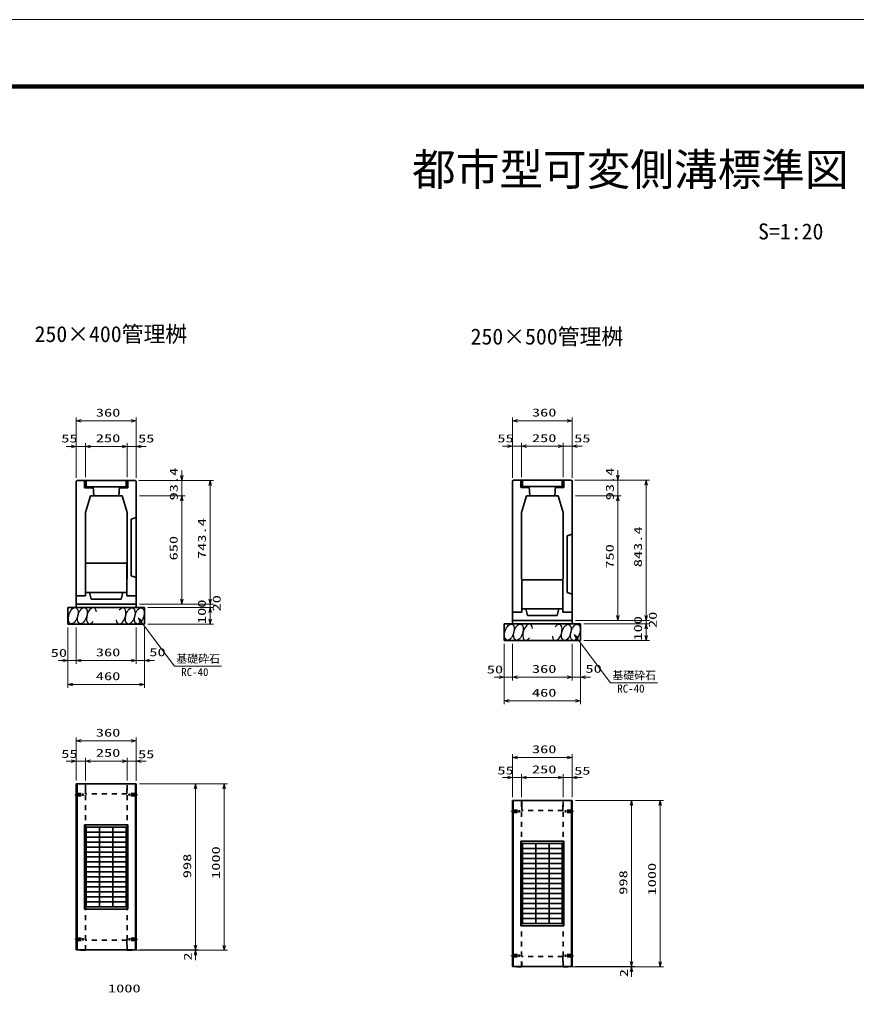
# Model space of a CAD drawing. Units: millimetres on the paper. Extents: x 0 to 841, y 0 to 594.
# Drawn here: x 230.5 to 482.1, y 301.6 to 594 of the extents above; entities that cross this region are included whole.
import ezdxf
from ezdxf.enums import TextEntityAlignment as Align

# ---------------------------------------------------------------- set-up
doc = ezdxf.new("R2010")
doc.units = ezdxf.units.MM
doc.linetypes.add('USER2', pattern=[18.5, 12, -1.5, 3.5, -1.5])
doc.linetypes.add('USER3', pattern=[3, 1.5, -1.5])
for name, color, linetype, lineweight in [('D-BMK（構造物基準線）', 2, 'USER2', 18), ('D-STR-DIM（寸法）', 7, 'Continuous', 13), ('D-STR-HTXT(基礎砕石-旗)', 7, 'Continuous', 13), ('D-STR-STRF(グリ)', 7, 'Continuous', 25), ('D-STR（構造物）', 1, 'Continuous', 35), ('D-TTL-LINE（区切線）', 7, 'Continuous', 18), ('D-TTL（外枠）', 2, 'Continuous', 140)]:
    doc.layers.add(name, color=color, linetype=linetype, lineweight=lineweight)
doc.layers.add('D-STR-DIM（寸法）2', color=7, linetype='Continuous')
doc.layers.add('D-STR-TXT(文字)', color=7, linetype='Continuous')
doc.styles.add('ＭＳ ゴシック', font='')
doc.styles.get('ＭＳ ゴシック').set_extended_font_data('MS Gothic')

# ---------------------------------------------------------------- blocks, each defined once
blk = doc.blocks.new('_Open30')
at = {"color": 7, "linetype": 'Continuous', "lineweight": 13}
for p, q in [((-1, 0.2679), (0, 0)), ((0, 0), (-1, -0.2679)), ((0, 0), (-1, 0))]:
    blk.add_line(p, q, dxfattribs=at)

msp = doc.modelspace()

# ---------------------------------------------------------------- linework, layer by layer
at = {"layer": 'D-BMK（構造物基準線）'}
for p, q in [((247.095, 360.988), (249.945, 360.988)), ((266.019, 360.988), (263.17, 360.988)), ((378.199, 356.018), (381.048, 356.018)), ((397.123, 356.018), (394.273, 356.018)), ((247.095, 317.588), (249.945, 317.588)), ((266.019, 317.588), (263.17, 317.588)), ((378.199, 312.618), (381.048, 312.618)), ((397.123, 312.618), (394.273, 312.618))]:
    msp.add_line(p, q, dxfattribs=at)
at = {"layer": 'D-STR-DIM（寸法）'}
for p, q in [((247.557, 466.169), (247.557, 474.377)), ((265.558, 466.686), (265.558, 474.377)), ((378.661, 466.198), (378.661, 474.406)), ((396.661, 466.716), (396.661, 474.406)), ((249.057, 473.377), (264.058, 473.377)), ((380.161, 473.406), (395.161, 473.406)), ((246.057, 465.686), (244.557, 465.686)), ((247.557, 456.223), (247.557, 466.686)), ((247.557, 465.686), (250.307, 465.686)), ((250.307, 456.418), (250.307, 466.686)), ((250.307, 456.418), (250.307, 466.686)), ((251.807, 465.686), (253.307, 465.686)), ((251.807, 465.686), (261.308, 465.686)), ((261.308, 465.686), (259.808, 465.686)), ((262.808, 456.418), (262.808, 466.686)), ((262.808, 456.418), (262.808, 466.686)), ((262.808, 465.686), (265.558, 465.686)), ((265.558, 456.223), (265.558, 466.686)), ((267.058, 465.686), (268.558, 465.686)), ((377.161, 465.716), (375.661, 465.716)), ((378.661, 456.252), (378.661, 466.716)), ((378.661, 465.716), (381.411, 465.716)), ((381.411, 456.447), (381.411, 466.716)), ((381.411, 456.447), (381.411, 466.716)), ((382.911, 465.716), (384.411, 465.716)), ((382.911, 465.716), (392.411, 465.716)), ((392.411, 465.716), (390.911, 465.716)), ((393.911, 456.447), (393.911, 466.716)), ((393.911, 456.447), (393.911, 466.716)), ((393.911, 465.716), (396.661, 465.716)), ((396.661, 456.252), (396.661, 466.716)), ((398.161, 465.716), (399.661, 465.716)), ((279.262, 456.968), (279.262, 458.468)), ((410.366, 456.998), (410.366, 458.498)), ((266.307, 455.468), (288.76, 455.468)), ((266.307, 455.468), (280.262, 455.468)), ((279.262, 450.798), (279.262, 455.468)), ((287.76, 419.798), (287.76, 453.968)), ((397.411, 455.498), (419.864, 455.498)), ((397.411, 455.498), (411.366, 455.498)), ((410.366, 450.828), (410.366, 455.498)), ((418.864, 414.828), (418.864, 453.998)), ((266.557, 450.798), (280.262, 450.798)), ((266.557, 450.798), (280.262, 450.798)), ((397.661, 450.828), (411.366, 450.828)), ((397.661, 450.828), (411.366, 450.828)), ((279.262, 419.798), (279.262, 449.298)), ((279.262, 449.298), (279.262, 447.798)), ((410.366, 414.828), (410.366, 449.328)), ((410.366, 449.328), (410.366, 447.828)), ((287.76, 419.798), (287.76, 421.298)), ((266.557, 418.298), (288.76, 418.298)), ((266.557, 418.298), (280.262, 418.298)), ((266.557, 418.298), (288.76, 418.298)), ((287.76, 417.298), (287.76, 418.298)), ((269.057, 417.298), (288.76, 417.298)), ((269.057, 417.298), (288.76, 417.298)), ((287.76, 413.798), (287.76, 415.798)), ((287.76, 415.798), (287.76, 414.298)), ((418.864, 414.828), (418.864, 416.328)), ((397.661, 413.328), (419.864, 413.328)), ((397.661, 413.328), (411.366, 413.328)), ((397.661, 413.328), (419.864, 413.328)), ((418.864, 412.328), (418.864, 413.328)), ((245.057, 411.298), (245.057, 400.331)), ((245.057, 410.298), (245.057, 393.174)), ((247.557, 411.298), (247.557, 400.331)), ((247.557, 410.298), (247.557, 400.331)), ((265.557, 411.298), (265.557, 400.331)), ((265.557, 410.298), (265.557, 400.331)), ((268.057, 411.298), (268.057, 400.331)), ((268.057, 410.298), (268.057, 393.174)), ((269.057, 412.298), (288.76, 412.298)), ((400.161, 412.328), (419.864, 412.328)), ((400.161, 412.328), (419.864, 412.328)), ((418.864, 408.828), (418.864, 410.828)), ((418.864, 410.828), (418.864, 409.328)), ((400.161, 407.328), (419.864, 407.328)), ((376.161, 406.328), (376.161, 395.361)), ((376.161, 405.328), (376.161, 388.203)), ((378.661, 406.328), (378.661, 395.361)), ((378.661, 405.328), (378.661, 395.361)), ((396.661, 406.328), (396.661, 395.361)), ((396.661, 405.328), (396.661, 395.361)), ((399.161, 406.328), (399.161, 395.361)), ((399.161, 405.328), (399.161, 388.203)), ((243.557, 401.331), (242.057, 401.331)), ((245.057, 401.331), (247.557, 401.331)), ((249.057, 401.331), (250.557, 401.331)), ((249.057, 401.331), (264.057, 401.331)), ((264.057, 401.331), (262.557, 401.331)), ((265.557, 401.331), (268.057, 401.331)), ((269.557, 401.331), (271.057, 401.331)), ((374.661, 396.361), (373.161, 396.361)), ((376.161, 396.361), (378.661, 396.361)), ((380.161, 396.361), (381.661, 396.361)), ((380.161, 396.361), (395.161, 396.361)), ((395.161, 396.361), (393.661, 396.361)), ((396.661, 396.361), (399.161, 396.361)), ((400.661, 396.361), (402.161, 396.361)), ((246.557, 394.174), (266.557, 394.174)), ((377.661, 389.203), (397.661, 389.203)), ((247.557, 372.135), (247.557, 378.185)), ((265.557, 372.165), (265.557, 378.185)), ((249.057, 377.185), (264.057, 377.185)), ((247.557, 365.238), (247.557, 372.135)), ((250.307, 365.29), (250.307, 372.135)), ((250.307, 365.238), (250.307, 372.135)), ((262.807, 365.238), (262.807, 372.135)), ((262.807, 365.275), (262.807, 372.135)), ((265.557, 365.208), (265.557, 372.135)), ((378.661, 367.164), (378.661, 373.214)), ((380.161, 372.214), (395.161, 372.214)), ((396.661, 367.194), (396.661, 373.214)), ((246.057, 371.135), (244.557, 371.135)), ((247.557, 371.135), (250.307, 371.135)), ((251.807, 371.135), (253.307, 371.135)), ((251.807, 371.135), (261.307, 371.135)), ((261.307, 371.135), (259.807, 371.135)), ((262.807, 371.135), (265.557, 371.135)), ((267.057, 371.135), (268.557, 371.135)), ((377.161, 366.164), (375.661, 366.164)), ((378.661, 360.268), (378.661, 367.164)), ((378.661, 366.164), (381.411, 366.164)), ((381.411, 360.319), (381.411, 367.164)), ((381.411, 360.268), (381.411, 367.164)), ((382.911, 366.164), (384.411, 366.164)), ((382.911, 366.164), (392.411, 366.164)), ((392.411, 366.164), (390.911, 366.164)), ((393.911, 360.268), (393.911, 367.164)), ((393.911, 360.304), (393.911, 367.164)), ((393.911, 366.164), (396.661, 366.164)), ((396.661, 360.237), (396.661, 367.164)), ((398.161, 366.164), (399.661, 366.164)), ((266.557, 364.238), (284.346, 364.238)), ((283.346, 315.838), (283.346, 362.738)), ((284.346, 364.238), (292.986, 364.238)), ((291.986, 315.738), (291.986, 362.738)), ((397.661, 359.268), (415.45, 359.268)), ((414.45, 310.868), (414.45, 357.768)), ((415.45, 359.268), (424.089, 359.268)), ((423.089, 310.768), (423.089, 357.768)), ((283.346, 315.838), (283.346, 317.338)), ((265.307, 314.238), (284.346, 314.238)), ((266.557, 314.338), (284.346, 314.338)), ((266.557, 314.338), (284.346, 314.338)), ((281.909, 314.238), (292.986, 314.238)), ((283.346, 314.338), (283.346, 314.238)), ((283.346, 312.738), (283.346, 311.238)), ((414.45, 310.868), (414.45, 312.368)), ((396.411, 309.268), (415.45, 309.268)), ((397.661, 309.368), (415.45, 309.368)), ((397.661, 309.368), (415.45, 309.368)), ((413.012, 309.268), (424.089, 309.268)), ((414.45, 309.368), (414.45, 309.268)), ((414.45, 307.768), (414.45, 306.268))]:
    msp.add_line(p, q, dxfattribs=at)
at = {"layer": 'D-STR-HTXT(基礎砕石-旗)'}
for points in [[(291.179, 399.601), (277.075, 399.601), (267.072, 412.927)], [(422.283, 394.631), (408.179, 394.631), (398.175, 407.957)]]:
    msp.add_lwpolyline(points, dxfattribs=at)
at = {"layer": 'D-STR-STRF(グリ)'}
for centre, major_axis in [((246.652, 414.822), (0.79, 2.421)), ((249.373, 414.822), (0.79, 2.421)), ((263.762, 414.741), (-0.771, -2.427)), ((266.483, 414.762), (-0.771, -2.427)), ((377.755, 409.851), (0.79, 2.421)), ((380.477, 409.851), (0.79, 2.421)), ((394.865, 409.77), (-0.771, -2.427)), ((397.586, 409.792), (-0.771, -2.427))]:
    msp.add_ellipse(centre, major_axis=major_axis, ratio=0.5139, dxfattribs=at)
for centre, major_axis in [((252.114, 414.822), (0.79, 2.421)), ((261.021, 414.719), (-0.771, -2.427)), ((383.217, 409.851), (0.79, 2.421)), ((392.125, 409.749), (-0.771, -2.427))]:
    msp.add_ellipse(centre, major_axis=major_axis, ratio=0.5139, start_param=5.3575563, end_param=10.3750652, dxfattribs=at)
at = {"layer": 'D-STR（構造物）'}
for p, q in [((247.557, 455.223), (247.808, 455.468)), ((247.557, 455.223), (247.557, 417.298)), ((265.307, 455.468), (247.808, 455.468)), ((250.057, 453.268), (250.057, 455.468)), ((250.357, 453.568), (250.357, 455.468)), ((252.557, 453.568), (250.357, 453.568)), ((250.557, 455.468), (250.557, 453.568)), ((262.557, 453.568), (250.557, 453.568)), ((252.557, 453.268), (252.557, 453.568)), ((252.607, 453.568), (252.807, 450.798)), ((260.507, 453.568), (260.307, 450.798)), ((260.557, 453.568), (262.757, 453.568)), ((260.557, 453.268), (260.557, 453.568)), ((262.557, 455.468), (262.557, 453.568)), ((262.757, 453.568), (262.757, 455.468)), ((263.057, 453.268), (263.057, 455.468)), ((265.307, 455.468), (265.557, 455.223)), ((265.557, 455.223), (265.557, 417.298)), ((378.661, 455.252), (378.911, 455.498)), ((378.661, 455.252), (378.661, 412.328)), ((396.411, 455.498), (378.911, 455.498)), ((381.161, 453.298), (381.161, 455.498)), ((383.661, 453.298), (381.161, 453.298)), ((381.461, 453.598), (381.461, 455.498)), ((383.661, 453.598), (381.461, 453.598)), ((381.661, 455.498), (381.661, 453.598)), ((393.661, 453.598), (381.661, 453.598)), ((383.661, 453.298), (383.661, 453.598)), ((383.711, 453.598), (383.911, 450.828)), ((391.611, 453.598), (391.411, 450.828)), ((391.661, 453.598), (393.861, 453.598)), ((391.661, 453.298), (391.661, 453.598)), ((391.661, 453.298), (394.161, 453.298)), ((393.661, 455.498), (393.661, 453.598)), ((393.861, 453.598), (393.861, 455.498)), ((394.161, 453.298), (394.161, 455.498)), ((396.411, 455.498), (396.661, 455.253)), ((396.661, 455.253), (396.661, 412.328)), ((252.557, 453.268), (250.057, 453.268)), ((250.307, 445.798), (251.807, 450.798)), ((261.307, 450.798), (251.807, 450.798)), ((260.557, 453.268), (263.057, 453.268)), ((262.807, 445.798), (261.307, 450.798)), ((381.411, 445.828), (382.911, 450.828)), ((392.411, 450.828), (382.911, 450.828)), ((393.911, 445.828), (392.411, 450.828)), ((250.307, 445.798), (250.307, 425.798)), ((262.807, 445.798), (262.807, 425.798)), ((381.411, 445.828), (381.411, 425.828)), ((393.911, 445.828), (393.911, 425.828)), ((264.057, 443.798), (265.557, 444.298)), ((264.057, 443.798), (264.057, 426.798)), ((395.161, 438.828), (396.661, 439.328)), ((395.161, 438.828), (395.161, 421.828)), ((250.357, 430.548), (262.757, 430.548)), ((250.357, 430.548), (250.357, 420.798)), ((262.757, 430.548), (262.757, 420.798)), ((264.057, 426.798), (265.557, 426.298)), ((381.461, 425.578), (393.861, 425.578)), ((381.461, 425.578), (381.461, 415.828)), ((393.861, 425.578), (393.861, 415.828)), ((262.757, 421.798), (250.357, 421.798)), ((252.057, 419.798), (251.557, 421.798)), ((261.057, 419.798), (261.557, 421.798)), ((395.161, 421.828), (396.661, 421.328)), ((247.557, 420.798), (250.357, 420.798)), ((247.557, 418.298), (265.557, 418.298)), ((261.057, 419.798), (252.057, 419.798)), ((262.757, 420.798), (265.557, 420.798)), ((245.057, 417.298), (268.057, 417.298)), ((245.057, 417.298), (245.057, 412.298)), ((268.057, 417.298), (268.057, 412.298)), ((378.661, 415.828), (381.461, 415.828)), ((393.861, 416.828), (381.461, 416.828)), ((383.161, 414.828), (382.661, 416.828)), ((392.161, 414.828), (392.661, 416.828)), ((393.861, 415.828), (396.661, 415.828)), ((378.661, 413.328), (396.661, 413.328)), ((392.161, 414.828), (383.161, 414.828)), ((245.057, 412.298), (268.057, 412.298)), ((376.161, 412.328), (399.161, 412.328)), ((376.161, 412.328), (376.161, 407.328)), ((399.161, 412.328), (399.161, 407.328)), ((376.161, 407.328), (399.161, 407.328)), ((247.557, 314.338), (247.557, 364.238)), ((265.557, 364.238), (247.557, 364.238)), ((247.807, 314.338), (247.807, 364.238)), ((250.357, 364.238), (250.357, 361.238)), ((265.307, 314.338), (265.307, 364.238)), ((265.557, 314.338), (265.557, 364.238)), ((378.661, 309.368), (378.661, 359.268)), ((396.661, 359.268), (378.661, 359.268)), ((378.911, 309.368), (378.911, 359.268)), ((381.461, 359.268), (381.461, 356.268)), ((396.411, 309.368), (396.411, 359.268)), ((396.661, 309.368), (396.661, 359.268)), ((250.057, 326.588), (250.057, 351.988)), ((250.057, 351.988), (263.057, 351.988)), ((250.557, 327.288), (250.557, 351.288)), ((250.557, 351.288), (262.557, 351.288)), ((254.557, 327.288), (254.557, 351.288)), ((258.557, 327.288), (258.557, 351.288)), ((262.557, 327.288), (262.557, 351.288)), ((263.057, 326.588), (263.057, 351.988)), ((250.557, 349.788), (262.557, 349.788)), ((250.557, 348.288), (262.557, 348.288)), ((250.557, 346.788), (262.557, 346.788)), ((250.557, 345.288), (262.557, 345.288)), ((381.161, 321.618), (381.161, 347.018)), ((381.161, 347.018), (394.161, 347.018)), ((381.661, 322.318), (381.661, 346.318)), ((381.661, 346.318), (393.661, 346.318)), ((385.661, 322.318), (385.661, 346.318)), ((389.661, 322.318), (389.661, 346.318)), ((393.661, 322.318), (393.661, 346.318)), ((394.161, 321.618), (394.161, 347.018)), ((250.557, 343.788), (262.557, 343.788)), ((250.557, 342.288), (262.557, 342.288)), ((381.661, 344.818), (393.661, 344.818)), ((381.661, 343.318), (393.661, 343.318)), ((250.557, 340.788), (262.557, 340.788)), ((250.557, 339.288), (262.557, 339.288)), ((381.661, 341.818), (393.661, 341.818)), ((381.661, 340.318), (393.661, 340.318)), ((250.557, 337.788), (262.557, 337.788)), ((381.661, 338.818), (393.661, 338.818)), ((381.661, 337.318), (393.661, 337.318)), ((250.557, 336.288), (262.557, 336.288)), ((250.557, 334.788), (262.557, 334.788)), ((381.661, 335.818), (393.661, 335.818)), ((381.661, 334.318), (393.661, 334.318)), ((250.557, 333.288), (262.557, 333.288)), ((250.557, 331.788), (262.557, 331.788)), ((381.661, 332.818), (393.661, 332.818)), ((381.661, 331.318), (393.661, 331.318)), ((250.557, 330.288), (262.557, 330.288)), ((250.557, 328.788), (262.557, 328.788)), ((381.661, 329.818), (393.661, 329.818)), ((381.661, 328.318), (393.661, 328.318)), ((250.057, 326.588), (263.057, 326.588)), ((250.557, 327.288), (262.557, 327.288)), ((381.661, 326.818), (393.661, 326.818)), ((381.661, 325.318), (393.661, 325.318)), ((381.661, 323.818), (393.661, 323.818)), ((381.661, 322.318), (393.661, 322.318)), ((381.161, 321.618), (394.161, 321.618)), ((265.557, 314.338), (247.557, 314.338)), ((248.807, 314.238), (248.707, 314.338)), ((250.307, 314.238), (248.807, 314.238)), ((250.307, 314.238), (250.407, 314.338)), ((262.807, 314.238), (262.707, 314.338)), ((262.807, 314.238), (264.307, 314.238)), ((264.307, 314.238), (264.407, 314.338)), ((396.661, 309.368), (378.661, 309.368)), ((379.911, 309.268), (379.811, 309.368)), ((381.411, 309.268), (379.911, 309.268)), ((381.411, 309.268), (381.511, 309.368)), ((393.911, 309.268), (393.811, 309.368)), ((393.911, 309.268), (395.411, 309.268)), ((395.411, 309.268), (395.511, 309.368))]:
    msp.add_line(p, q, dxfattribs=at)
at = {"layer": 'D-STR（構造物）', "linetype": 'USER3'}
for p, q in [((250.307, 314.338), (250.307, 364.238)), ((262.757, 361.238), (262.757, 364.238)), ((262.807, 314.338), (262.807, 364.238)), ((247.557, 361.338), (249.557, 361.338)), ((247.557, 360.638), (249.557, 360.638)), ((249.557, 360.638), (249.557, 361.338)), ((262.757, 361.238), (250.357, 361.238)), ((265.557, 361.338), (263.557, 361.338)), ((263.557, 360.638), (263.557, 361.338)), ((265.557, 360.638), (263.557, 360.638)), ((381.411, 309.368), (381.411, 359.268)), ((393.861, 356.268), (393.861, 359.268)), ((393.911, 309.368), (393.911, 359.268)), ((378.661, 356.368), (380.661, 356.368)), ((378.661, 355.668), (380.661, 355.668)), ((380.661, 355.668), (380.661, 356.368)), ((393.861, 356.268), (381.461, 356.268)), ((396.661, 356.368), (394.661, 356.368)), ((394.661, 355.668), (394.661, 356.368)), ((396.661, 355.668), (394.661, 355.668)), ((247.557, 317.938), (249.557, 317.938)), ((247.557, 317.238), (249.557, 317.238)), ((249.557, 317.938), (249.557, 317.238)), ((250.357, 314.338), (250.357, 317.338)), ((262.757, 317.338), (250.357, 317.338)), ((262.757, 317.338), (262.757, 314.338)), ((265.557, 317.938), (263.557, 317.938)), ((263.557, 317.938), (263.557, 317.238)), ((265.557, 317.238), (263.557, 317.238)), ((378.661, 312.968), (380.661, 312.968)), ((380.661, 312.968), (380.661, 312.268)), ((396.661, 312.968), (394.661, 312.968)), ((394.661, 312.968), (394.661, 312.268)), ((378.661, 312.268), (380.661, 312.268)), ((381.461, 309.368), (381.461, 312.368)), ((393.861, 312.368), (381.461, 312.368)), ((393.861, 312.368), (393.861, 309.368)), ((396.661, 312.268), (394.661, 312.268))]:
    msp.add_line(p, q, dxfattribs=at)
at = {"layer": 'D-TTL-LINE（区切線）'}
msp.add_line((841, 594), (0, 594), dxfattribs=at)
at = {"layer": 'D-TTL（外枠）'}
msp.add_line((820.9, 573.9), (20.1, 573.9), dxfattribs=at)

# ---------------------------------------------------------------- block references
at = {"layer": 'D-STR-DIM（寸法）', "xscale": 1.5, "yscale": 1.5}
for p, rotation in [((247.557, 473.377), 180), ((378.661, 473.406), 180), ((250.307, 465.686), 180), ((250.307, 465.686), 180), ((265.558, 465.686), 180), ((381.411, 465.716), 180), ((381.411, 465.716), 180), ((396.661, 465.716), 180), ((279.262, 455.468), 270), ((410.366, 455.498), 270), ((287.76, 455.468), 90), ((418.864, 455.498), 90), ((279.262, 450.798), 90), ((279.262, 450.798), 90), ((410.366, 450.828), 90), ((410.366, 450.828), 90), ((279.262, 418.298), 270), ((287.76, 418.298), 270), ((287.76, 418.298), 270), ((287.76, 417.298), 90), ((287.76, 417.298), 90), ((287.76, 412.298), 270), ((410.366, 413.328), 270), ((418.864, 413.328), 270), ((418.864, 413.328), 270), ((418.864, 412.328), 90), ((418.864, 412.328), 90), ((418.864, 407.328), 270), ((247.557, 401.331), 180), ((247.557, 401.331), 180), ((268.057, 401.331), 180), ((378.661, 396.361), 180), ((378.661, 396.361), 180), ((399.161, 396.361), 180), ((245.057, 394.174), 180), ((376.161, 389.203), 180), ((247.557, 377.185), 180), ((250.307, 371.135), 180), ((250.307, 371.135), 180), ((265.557, 371.135), 180), ((378.661, 372.214), 180), ((381.411, 366.164), 180), ((381.411, 366.164), 180), ((396.661, 366.164), 180), ((283.346, 364.238), 90), ((291.986, 364.238), 90), ((414.45, 359.268), 90), ((423.089, 359.268), 90), ((283.346, 314.338), 270), ((283.346, 314.338), 270), ((283.346, 314.238), 90), ((291.986, 314.238), 270), ((414.45, 309.368), 270), ((414.45, 309.368), 270), ((423.089, 309.268), 270), ((414.45, 309.268), 90)]:
    msp.add_blockref('_Open30', p, dxfattribs=dict(at, rotation=rotation))
for p in [(265.558, 473.377), (396.661, 473.406), (247.557, 465.686), (262.808, 465.686), (262.808, 465.686), (378.661, 465.716), (393.911, 465.716), (393.911, 465.716), (245.057, 401.331), (265.557, 401.331), (265.557, 401.331), (376.161, 396.361), (396.661, 396.361), (396.661, 396.361), (268.057, 394.174), (399.161, 389.203), (265.557, 377.185), (247.557, 371.135), (262.807, 371.135), (262.807, 371.135), (396.661, 372.214), (378.661, 366.164), (393.911, 366.164), (393.911, 366.164)]:
    msp.add_blockref('_Open30', p, dxfattribs=at)
at = {"layer": 'D-STR-HTXT(基礎砕石-旗)', "xscale": 1.5, "yscale": 1.5, "rotation": 126.89552}
for p in [(266.171, 414.127), (397.274, 409.156)]:
    msp.add_blockref('_Open30', p, dxfattribs=at)

# ---------------------------------------------------------------- texts
at = {"layer": 'D-STR-DIM（寸法）', "style": 'ＭＳ ゴシック', "width": 1.5}
for s, p in [('360', (253.433, 473.914)), ('360', (384.536, 473.944)), ('55', (243.038, 466.147)), ('250', (253.433, 466.224)), ('55', (266.122, 466.147)), ('55', (374.142, 466.177)), ('250', (384.536, 466.253)), ('55', (397.226, 466.177)), ('50', (239.86, 401.698)), ('360', (253.432, 401.868)), ('50', (269.509, 401.906)), ('460', (253.432, 394.711)), ('50', (370.963, 396.728)), ('360', (384.536, 396.898)), ('50', (400.613, 396.935)), ('460', (384.536, 389.741)), ('360', (253.432, 377.722)), ('55', (243.038, 371.353)), ('250', (253.432, 371.672)), ('360', (384.536, 372.752)), ('55', (266.122, 371.258)), ('55', (374.142, 366.382)), ('250', (384.536, 366.702)), ('55', (397.226, 366.288)), ('1000', (257.079, 300.869))]:
    msp.add_text(s, height=2.405, dxfattribs=at).set_placement(p, align=Align.BOTTOM_LEFT)
for s, p in [('93.4', (278.771, 449.465)), ('93.4', (409.874, 449.494)), ('743.4', (287.223, 431.848)), ('843.4', (418.326, 429.378)), ('650', (278.725, 431.423)), ('750', (409.828, 428.953)), ('100', (287.223, 412.298)), ('20', (291.675, 416.08)), ('20', (422.778, 411.109)), ('100', (418.326, 407.328)), ('1000', (291.449, 335.696)), ('998', (282.809, 335.913)), ('1000', (422.552, 330.726)), ('998', (413.912, 330.943)), ('2', (282.984, 311.15)), ('2', (414.087, 306.179))]:
    msp.add_text(s, height=2.405, rotation=90, dxfattribs=at).set_placement(p, align=Align.BOTTOM_LEFT)
at = {"layer": 'D-STR-DIM（寸法）2', "style": 'ＭＳ ゴシック'}
msp.add_text('S=1:20', height=4.811, dxfattribs=at).set_placement((452.514, 526.445), align=Align.BOTTOM_LEFT)
at = {"layer": 'D-STR-HTXT(基礎砕石-旗)', "style": 'ＭＳ ゴシック'}
for s, p in [('基礎砕石', (277.611, 399.936)), ('RC-40', (279.099, 395.95)), ('基礎砕石', (408.714, 394.965)), ('RC-40', (410.202, 390.98))]:
    msp.add_text(s, height=2.405, dxfattribs=at).set_placement(p, align=Align.BOTTOM_LEFT)
at = {"layer": 'D-STR-TXT(文字)', "style": 'ＭＳ ゴシック'}
for s, height, p in [('都市型可変側溝標準図', 9.621, (348.49, 541.218)), ('250×400管理桝', 4.811, (235.015, 495.604)), ('250×500管理桝', 4.811, (366.089, 494.854))]:
    msp.add_text(s, height=height, dxfattribs=at).set_placement(p, align=Align.BOTTOM_LEFT)

doc.saveas('drawing.dxf')
